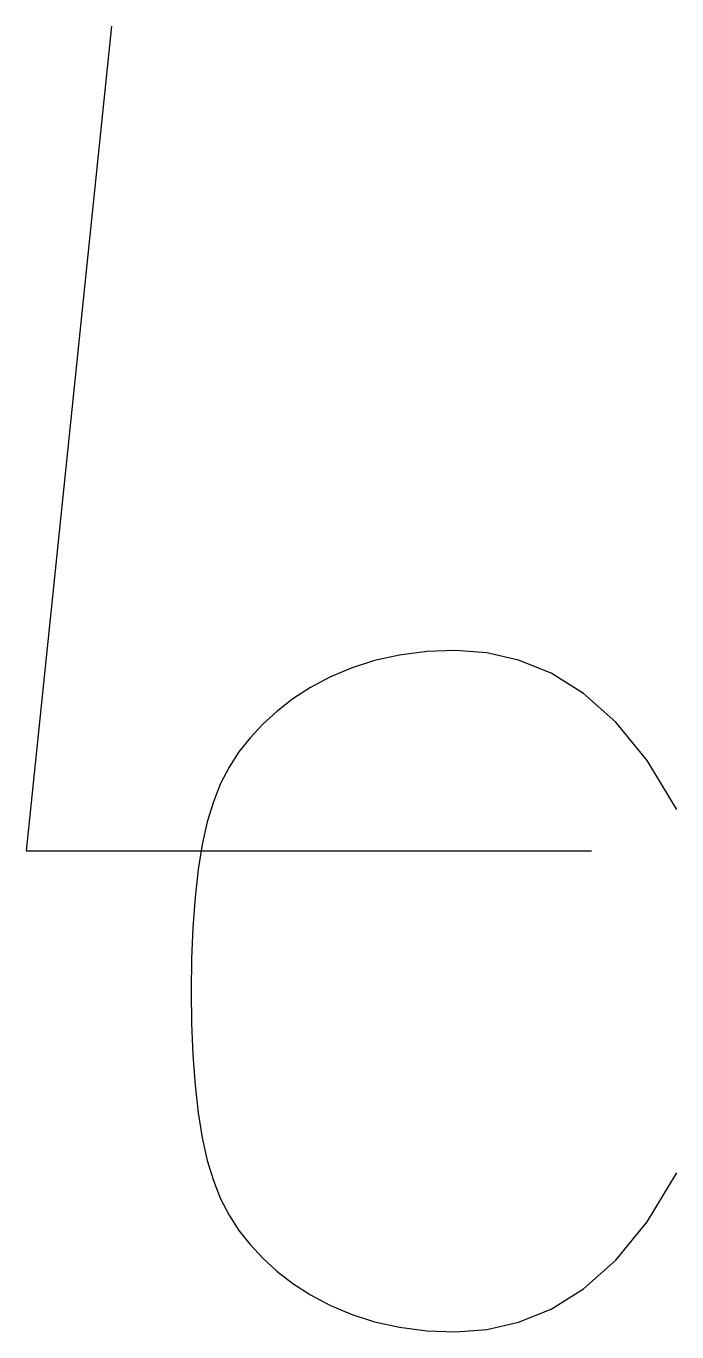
# Model space of a CAD drawing. Header units: millimetres. Extents: x 1183.073 to 1183.361, y -1205.06 to -1204.482.
import ezdxf

# ---------------------------------------------------------------- set-up
doc = ezdxf.new("R2010")
doc.units = ezdxf.units.MM
doc.header["$LTSCALE"] = 10
doc.layers.add('Símbolos_Gráficos', color=1, linetype='Continuous')

msp = doc.modelspace()

# ---------------------------------------------------------------- linework, layer by layer
at = {"layer": 'Símbolos_Gráficos'}
for points in [[(1183.11057, -1204.48222), (1183.07279, -1204.84719), (1183.3229, -1204.84719)], [(1183.36069, -1204.82898), (1183.34749, -1204.80728), (1183.33366, -1204.79035), (1183.31943, -1204.77765), (1183.30502, -1204.76866), (1183.29066, -1204.76284), (1183.27656, -1204.75965), (1183.26294, -1204.75855), (1183.25003, -1204.75902), (1183.238, -1204.76058), (1183.22688, -1204.76306), (1183.21663, -1204.76635), (1183.20722, -1204.77035), (1183.19862, -1204.77494), (1183.19082, -1204.78002), (1183.18377, -1204.78549), (1183.17745, -1204.79123), (1183.17184, -1204.79718), (1183.16689, -1204.80344), (1183.16256, -1204.81015), (1183.15882, -1204.81746), (1183.15563, -1204.82551), (1183.15295, -1204.83443), (1183.15074, -1204.84437), (1183.14896, -1204.85547), (1183.14758, -1204.8678), (1183.1466, -1204.88111), (1183.14601, -1204.89506), (1183.14581, -1204.90935), (1183.14601, -1204.92363), (1183.1466, -1204.93759), (1183.14758, -1204.95089), (1183.14896, -1204.96322), (1183.15074, -1204.97432), (1183.15295, -1204.98426), (1183.15563, -1204.99318), (1183.15882, -1205.00123), (1183.16256, -1205.00854), (1183.16689, -1205.01525), (1183.17184, -1205.02151), (1183.17745, -1205.02746), (1183.18377, -1205.0332), (1183.19082, -1205.03867), (1183.19862, -1205.04375), (1183.20722, -1205.04834), (1183.21663, -1205.05234), (1183.22688, -1205.05563), (1183.238, -1205.05811), (1183.25003, -1205.05967), (1183.26294, -1205.06014), (1183.27656, -1205.05904), (1183.29066, -1205.05585), (1183.30502, -1205.05003), (1183.31943, -1205.04104), (1183.33366, -1205.02834), (1183.34749, -1205.01141), (1183.36069, -1204.98971)]]:
    msp.add_lwpolyline(points, dxfattribs=at)

doc.saveas('drawing.dxf')
